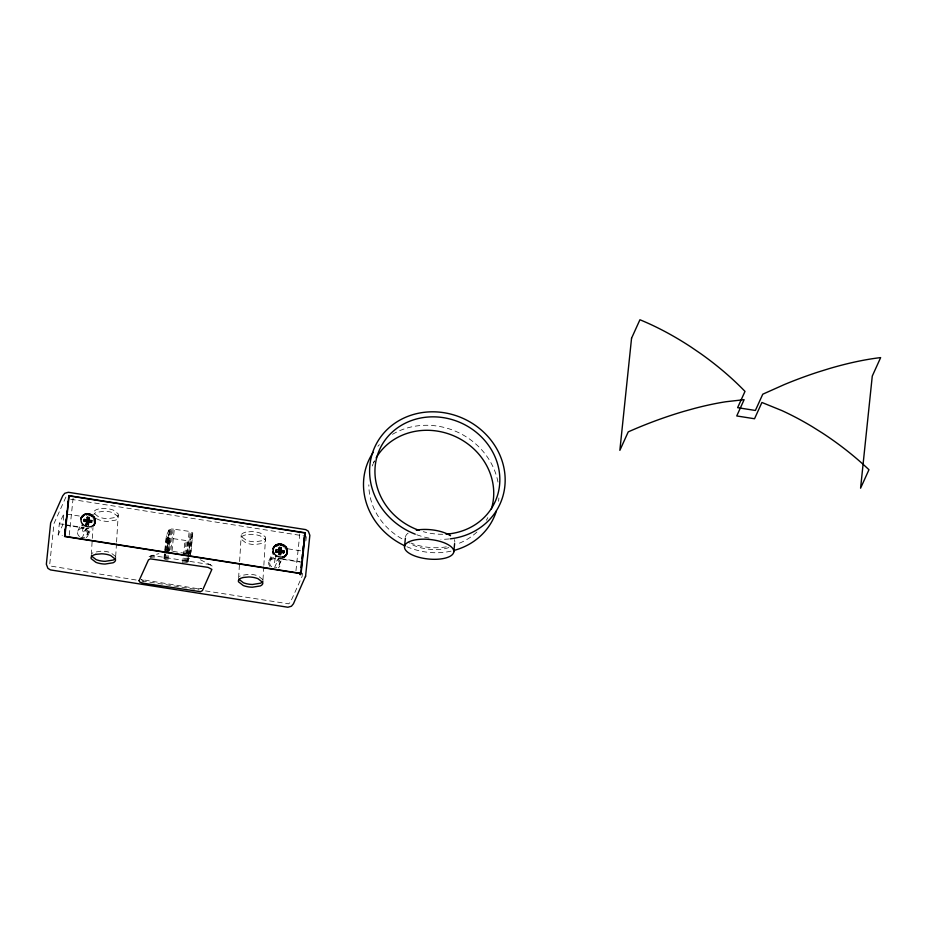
<?xml version="1.0" encoding="UTF-8"?>
<svg xmlns="http://www.w3.org/2000/svg" width="927" height="927" viewBox="0 0 927 927"><rect width="100%" height="100%" fill="white"/><g stroke="black" fill="none" stroke-linecap="round" stroke-linejoin="round"><path stroke-width="0.7" stroke-dasharray="4.63 3.48" d="M91.321 554.578L92.978 527.509M115.69 556.385L116.478 543.558M116.559 542.133L118.204 515.169M238.621 577.741L241.217 535.099M262.99 579.537L263.766 566.71M263.859 565.285L265.504 538.32M136.118 580.001L50.394 566.015L49.745 564.207L53.975 523.593L65.852 497.162L67.381 495.771M58.169 534.902L59.328 523.767L63.94 513.616L62.781 524.74L58.169 534.902L62.341 535.551M69.247 535.157L73.129 497.915M142.967 582.144L143.175 580.105A4.693 1.854 6 0 1 140.985 579.491L197.312 588.61L201.704 588.355A4.693 1.854 6 0 1 197.312 588.599M150.498 557.845L150.707 555.806L158.934 553.639M151.576 557.718L151.796 555.679L154.206 555.806L208.343 564.311L211.356 565.343L212.144 566.803A4.693 1.854 6 0 0 208.343 564.3M152.77 557.718L152.99 555.679M153.986 557.845L154.206 555.806A4.693 1.854 6 0 0 148.795 556.826L151.796 555.679M168.911 530.07L166.327 535.771L163.975 558.321L166.617 552.144L168.911 530.07L171.912 528.9L189.178 531.368L192.77 532.874L190.684 555.922M166.327 535.771L167.115 537.231L168.969 538.019L187.405 540.731L190.394 539.56L192.99 533.859M164.241 558.819L166.547 536.756M164.809 559.305L167.115 537.231M165.632 559.734L166.072 555.597M166.64 550.082L167.938 537.66M166.976 551.704L169.282 529.641M166.663 560.082L167.242 554.566M167.381 553.187L168.969 538.019M167.636 551.356L169.931 529.282M168.529 551.101L170.835 529.039M167.833 560.325L168.413 554.809M168.552 553.431L170.128 538.263M169.606 550.974L171.912 528.9M173.106 528.9L170.8 550.974L189.073 554.033L191.379 531.971M172.016 551.101L174.322 529.027M182.689 562.666L183.268 557.15M183.407 555.771L184.994 540.603M183.917 562.793L186.211 540.731M185.099 562.793L187.405 540.731M186.883 553.431L189.178 531.368M186.188 562.666L188.482 540.592M187.08 562.411L190.348 531.611M188.169 557.915L187.741 562.052L189.653 558.205M188.308 556.536L190.035 539.989M188.1 561.623L188.529 557.486M188.679 556.107L190.394 539.56M189.908 554.462L192.202 532.399M190.464 554.949L192.77 532.874M295.956 570.789L299.838 533.546M302.515 573.153L302.075 576.513L290.348 602.365L288.587 603.825L204.751 590.789M305.875 540.893L306.304 536.71M83.094 526.663L82.422 533.06L86.86 528.239M275.087 558.147L274.543 563.257L278.981 558.436M77.822 531.136L80.707 524.786M81.843 538.622L86.443 528.46A6.083 5.55 24.4 0 0 88.007 528.517M87.011 534.972L89.884 528.622M88.03 535.4L91.495 527.787M268.923 560.916L273.535 550.754M269.954 561.333L272.248 556.258M274.543 567.556L278.575 558.657L281.344 559.097M279.131 565.18L281.437 560.093M374.508 460.742L373.407 463.187A63.384 57.717 24.4 0 1 374.253 461.356M70.649 499.247L304.265 535.98M66.721 514.056L80.637 516.235M288.042 548.842L301.889 551.02M59.328 523.767L63.499 524.427M64.902 524.647L83.001 527.486A6.083 5.55 24.4 0 1 84.519 527.927M280.661 558.564L300.047 561.611M65.562 525.18L83.662 528.019M282.723 559.317L300.73 562.144M141.843 580.893L199.027 589.885M96.269 518.599L98.552 519.711A11.9 4.705 6 0 0 107.613 521.426L115.678 520.128A13.105 5.18 6 0 0 118.007 516.594L113.245 512.874A11.9 4.705 6 0 0 104.172 511.159L96.118 512.457A13.105 5.18 6 0 0 93.754 514.682M200.441 559.792L210.533 564.914M262.874 579.642L258.112 575.934A11.9 4.705 6 0 0 249.039 574.219L240.985 575.516A13.105 5.18 6 0 0 239.421 576.524M115.574 556.49L110.811 552.77A11.9 4.705 6 0 0 101.75 551.067L93.685 552.353A13.105 5.18 6 0 0 92.121 553.373M448.819 547.556A24.762 9.791 6 0 1 408.135 541.982M405.539 536.768A24.762 9.791 6 0 1 408.436 532.932M454.288 539.607A24.762 9.791 6 0 1 454.763 542.214M487.857 517.567A63.384 57.717 24.4 0 1 486.397 520.209M476.907 532.028A63.384 57.717 24.4 0 1 456.629 544.23M446.327 546.86A63.384 57.717 24.4 0 1 410.893 543.037M401.901 538.761A63.384 57.717 24.4 0 1 368.83 484.821M372.248 465.98A63.384 57.717 24.4 0 1 373.002 464.114M451.032 551.148A68.795 62.654 24.4 0 1 406.918 546.733M377.903 446.281A68.795 62.654 24.4 0 1 379.398 444.659M392.457 434.323A68.795 62.654 24.4 0 1 498.239 483.558M498.9 497.984A68.795 62.654 24.4 0 1 498.552 501.275M449.085 538.958A68.795 62.654 24.4 0 1 440.87 539.282M429.062 538.1A68.795 62.654 24.4 0 1 416.374 534.612M442.77 534.265A63.384 57.717 24.4 0 1 423.28 531.681M85.91 528.703A6.083 5.55 24.4 0 1 86.234 537.648M79.56 536.606A4.983 4.531 24.4 0 1 79.305 529.294A4.983 4.531 24.4 0 1 86.883 531.449A4.983 4.531 24.4 0 1 83.221 537.648M81.947 537.602A4.983 4.531 24.4 0 1 80.695 537.254M88.841 528.402A7.439 6.767 24.4 0 1 86.929 528.344M278.03 558.911A6.083 5.55 24.4 0 1 278.355 567.857M269.908 566.524A6.083 5.55 24.4 0 1 273.558 557.637M271.692 566.814A4.983 4.531 24.4 0 1 271.426 559.502A4.983 4.531 24.4 0 1 279.004 561.646A4.983 4.531 24.4 0 1 275.342 567.845M280.962 558.61A7.439 6.767 24.4 0 1 279.05 558.541M98.517 508.958L96.281 509.711A13.105 5.18 6 0 0 93.951 513.257L98.714 516.976A11.9 4.705 6 0 0 107.787 518.691L115.84 517.393A13.105 5.18 6 0 0 118.169 513.848L113.407 510.128A11.9 4.705 6 0 0 104.345 508.425L98.517 508.958M245.817 532.11L243.581 532.874A13.105 5.18 6 0 0 241.252 536.409L246.014 540.128A11.9 4.705 6 0 0 255.076 541.843L263.141 540.545A13.105 5.18 6 0 0 265.47 537L260.707 533.292A11.9 4.705 6 0 0 251.646 531.577L245.817 532.11M245.655 534.856L243.419 535.609A13.105 5.18 6 0 0 241.09 539.155L245.84 542.863A11.9 4.705 6 0 0 254.913 544.578L262.967 543.292A13.105 5.18 6 0 0 265.296 539.746L260.533 536.026A11.9 4.705 6 0 0 251.472 534.311L245.655 534.856"/><path stroke-width="1.39" d="M64.774 533.257L65.214 528.958M65.771 523.639L66.269 518.935M66.651 515.285L67.08 511.101M67.613 506.049L68.1 501.368M89.259 517.498L88.065 522.156L89.259 517.498L87.347 517.196L87.068 519.862L84.206 519.41L84.021 521.194L86.883 521.634L86.315 524.949M85.794 525.412L85.979 523.639M88.216 525.25L88.795 521.936L91.646 522.388L91.831 520.615L88.98 520.163M276.339 549.618L275.852 552.04L276.339 549.618L279.189 550.07L279.467 547.405L281.379 547.706L280.197 552.365L282.098 552.666L283.963 550.812L281.101 550.371M280.197 552.365L281.379 547.706M283.963 550.812L283.778 552.596L280.916 552.144L280.638 554.809L278.726 554.508L279.004 551.843L276.153 551.391M283.662 551.461L283.477 553.234L283.778 552.596M301.066 573.686L64.577 536.513L68.841 495.609L305.331 532.782L301.066 573.686L300.232 574.636L300.522 571.855M300.962 567.683L301.391 563.5M301.889 558.726L302.329 554.45M302.781 550.186L303.222 545.922M303.708 541.229L304.149 537.057M300.8 573.373L305.018 533.013L69.108 495.922L64.902 536.293L300.8 573.373L300.232 574.636M305.539 576.582L309.85 535.296L308.297 531.171L305.736 529.607L68.331 492.283L64.763 493.291L62.746 495.771L50.649 522.955L46.35 564.23L47.903 568.355L50.464 569.92L287.857 607.243L291.437 606.235L293.453 603.755L305.597 576.073M404.52 546.513L405.389 538.158M453.755 551.947A24.762 9.791 6 0 0 418.042 539.479A24.762 9.791 6 0 0 415.609 556.27A24.762 9.791 6 0 0 453.755 551.947L454.624 543.604M81.518 517.602C77.914 526.455 93.975 531.206 95.226 521.495C96.153 513.326 82.862 510.638 80.95 518.865M273.65 547.811C270.047 556.663 286.095 561.403 287.347 551.692C288.274 543.523 274.995 540.847 273.071 549.074M279.467 547.405L278.471 550.29L280.383 550.58M82.399 516.13L81.819 517.393L85.226 514.126M83.082 516.212L83.662 514.948M84.206 519.41L84.253 521.553M86.431 515.006L86.999 513.743M82.109 525.516L82.688 524.242M87.347 517.196L87.057 517.845L88.957 518.147M88.274 515.064L88.853 513.801M87.068 519.862L86.165 521.855L86.35 520.082L88.25 520.383M90.081 515.574L90.661 514.311M87.88 523.929L88.795 521.936M91.715 516.501L92.294 515.238M93.071 517.776L93.639 516.513M91.831 520.615L89.977 522.457M94.624 518.054L94.056 519.317L94.658 522.758L95.226 521.495M94.589 521.02L95.168 519.746M93.36 525.899L93.94 524.636M94.23 524.415L94.809 523.152M273.94 547.602L274.519 546.327M275.782 545.146L275.215 546.409L278.552 545.203L279.131 543.94M272.723 552.48L273.291 551.217M276.779 545.597L277.358 544.334M273.256 554.172L273.836 552.909M280.406 545.273L280.974 544.01M275.597 556.988L276.165 555.725M279.189 550.07L278.285 552.063L276.385 551.762L276.037 550.267M282.202 545.783L282.781 544.52M280.012 554.137L280.916 552.144M283.836 546.71L284.415 545.447M285.192 547.984L285.771 546.721M286.176 549.526L286.744 548.251M282.654 558.1L283.233 556.837M286.71 551.217L287.289 549.954M284.23 557.289L284.798 556.015M286.779 552.955L287.347 551.692M285.493 556.096L286.061 554.833M286.362 554.624L286.93 553.361M416.698 530.163L416.999 529.572M279.178 548.054L281.09 548.344M86.605 524.3L88.517 524.601M238.656 579.051L243.419 582.77A11.9 4.705 6 0 0 252.48 584.485L260.545 583.187A13.105 5.18 6 0 0 262.909 580.962M91.356 555.899L96.118 559.618A11.9 4.705 6 0 0 105.18 561.333L113.245 560.035A13.105 5.18 6 0 0 115.608 557.811M449.236 533.848L449.734 535.366M416.281 530.14A24.762 9.791 6 0 1 450.534 535.748M376.165 457.811A63.384 57.717 24.4 0 1 454.74 436.269A63.384 57.717 24.4 0 1 491.298 509.19M496.42 510.904A68.795 62.654 24.4 0 1 454.404 550.314M404.728 545.76A68.795 62.654 24.4 0 1 373.21 452.364M415.25 534.184A68.795 62.654 24.4 0 1 384.751 432.005A68.795 62.654 24.4 0 1 495.528 446.71A68.795 62.654 24.4 0 1 450.255 538.83M419.062 530.348A63.384 57.717 24.4 0 1 388.668 435.69A63.384 57.717 24.4 0 1 491.681 450.198A63.384 57.717 24.4 0 1 446.014 534.137M87.196 520.151A3.372 3.071 24.4 0 1 88.042 520.383M81.68 517.162A7.439 6.767 24.4 0 1 82.978 515.933M90.209 515.285A7.439 6.767 24.4 0 1 91.9 516.235M81.066 518.031A7.439 6.767 24.4 0 1 81.97 516.513M83.279 515.285A7.439 6.767 24.4 0 1 92.19 515.597M93.581 516.907A7.439 6.767 24.4 0 1 95.157 520.256M94.786 523.767A7.439 6.767 24.4 0 1 93.894 525.285M280.464 544.96A7.439 6.767 24.4 0 1 282.329 545.482M280.163 550.592A3.372 3.071 24.4 0 0 279.317 550.348A3.372 3.071 24.4 0 1 280.116 550.708M278.853 544.242A7.439 6.767 24.4 0 1 286.721 548.703A7.439 6.767 24.4 0 1 284.705 556.721M273.198 548.239A7.439 6.767 24.4 0 1 277.022 544.647M139.062 580.673L139.838 582.133L142.862 583.164L200.487 591.669L202.399 590.638L211.877 569.387L208.019 567.37L150.394 558.865L148.471 559.908L139.062 580.673M631.554 338.228L619.862 450.348L628.239 431.878A138.54 41.541 -21.7 0 1 683.975 411.345L694.914 408.309A138.54 41.541 -21.7 0 1 725.853 401.75L744.126 399.676L736.745 415.956L754.532 418.749L761.913 402.469L781.797 410.545A138.54 56.42 35 0 1 812.411 426.779L822.516 433.129A138.54 56.42 35 0 1 868.958 469.722L860.58 488.193L872.272 376.072L880.65 357.602A138.54 41.541 -21.7 0 0 829.248 368.598L818.112 372.051A138.54 41.541 -21.7 0 0 784.509 384.485L762.77 394.195L755.389 410.464L737.614 407.671L744.995 391.391A138.54 56.42 35 0 0 700.615 353.581L690.696 346.814A138.54 56.42 35 0 0 639.931 319.757L631.554 338.228M95.759 554.346L93.523 555.099A13.105 5.18 6 0 0 91.194 558.645L95.956 562.353A11.9 4.705 6 0 0 105.018 564.068L113.071 562.77A13.105 5.18 6 0 0 115.411 559.236L110.649 555.516A11.9 4.705 6 0 0 101.576 553.801L95.759 554.346M243.048 577.498L240.823 578.251A13.105 5.18 6 0 0 238.494 581.797L243.245 585.516A11.9 4.705 6 0 0 252.318 587.22L260.371 585.934A13.105 5.18 6 0 0 262.7 582.388L257.938 578.668A11.9 4.705 6 0 0 248.876 576.953L243.048 577.498"/></g></svg>
